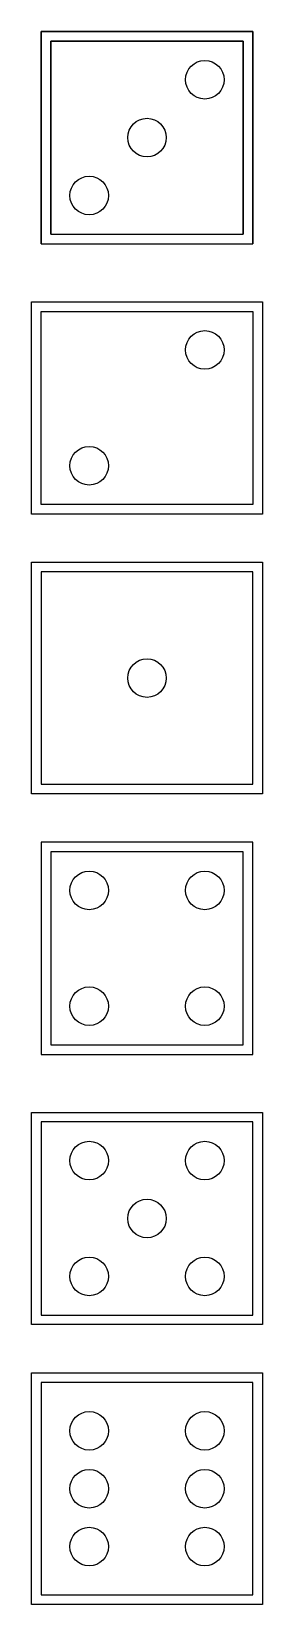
# Model space of a CAD drawing. Header units: inches. Extents: x 0 to 6, y 0 to 40.7.
import ezdxf

# ---------------------------------------------------------------- set-up
doc = ezdxf.new("R2010")
doc.units = ezdxf.units.IN
doc.layers.get('0').update_dxf_attribs({"linetype": 'CONTINUOUS'})

msp = doc.modelspace()

# ---------------------------------------------------------------- linework, layer by layer
for p, q in [((0.25, 40.75), (5.75, 40.75)), ((0.25, 35.25), (0.25, 40.75)), ((0.25, 40.75), (5.75, 40.75)), ((0.25, 35.25), (0.25, 40.75)), ((5.75, 40.75), (5.75, 35.25)), ((5.75, 40.75), (5.75, 35.25)), ((0.5, 40.5), (5.5, 40.5)), ((0.5, 35.5), (0.5, 40.5)), ((0.5, 40.5), (5.5, 40.5)), ((0.5, 35.5), (0.5, 40.5)), ((5.5, 40.5), (5.5, 35.5)), ((5.5, 40.5), (5.5, 35.5))]:
    msp.add_line(p, q)
for points in [[(5.75, 40.75), (0.25, 40.75), (0.25, 35.25), (5.75, 35.25)], [(5.5, 40.5), (0.5, 40.5), (0.5, 35.5), (5.5, 35.5)], [(6, 28.25), (0, 28.25), (0, 33.75), (6, 33.75)], [(5.75, 28.5), (0.25, 28.5), (0.25, 33.5), (5.75, 33.5)], [(0, 27), (6, 27), (6, 21), (0, 21)], [(5.75, 26.75), (0.25, 26.75), (0.25, 21.25), (5.75, 21.25)], [(5.75, 19.75), (0.25, 19.75), (0.25, 14.25), (5.75, 14.25)], [(5.5, 19.5), (0.5, 19.5), (0.5, 14.5), (5.5, 14.5)], [(6, 12.75), (6, 7.25), (0, 7.25), (0, 12.75)], [(0.25, 7.5), (5.75, 7.5), (5.75, 12.5), (0.25, 12.5)], [(6, 0), (0, 0), (0, 6), (6, 6)], [(5.75, 5.75), (0.25, 5.75), (0.25, 0.25), (5.75, 0.25)]]:
    msp.add_lwpolyline(points, close=True)
for centre in [(4.5, 39.5), (4.5, 39.5), (4.5, 39.5), (3, 38), (3, 38), (3, 38), (1.5, 36.5), (1.5, 36.5), (1.5, 36.5), (4.5, 32.5), (1.5, 29.5), (3, 24), (1.5, 18.5), (4.5, 18.5), (1.5, 15.5), (4.5, 15.5), (1.5, 11.5), (4.5, 11.5), (3, 10), (1.5, 8.5), (4.5, 8.5), (1.5, 4.5), (4.5, 4.5), (1.5, 3), (4.5, 3), (1.5, 1.5), (4.5, 1.5)]:
    msp.add_circle(centre, 0.5)

doc.saveas('drawing.dxf')
